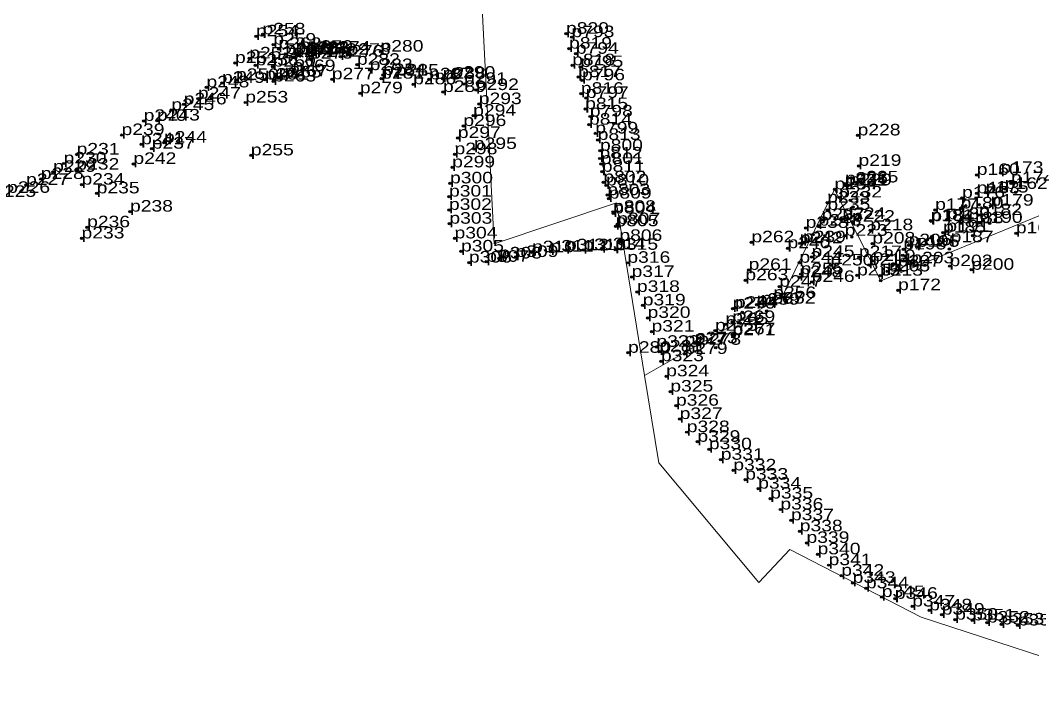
# Model space of a CAD drawing. Header units: metres. Extents: x 1 to 1819946, y -1 to 1851864.
# Drawn here: x 545236.6 to 545394.4, y 1837608.9 to 1837712 of the extents above; entities that cross this region are included whole.
import ezdxf

# ---------------------------------------------------------------- set-up
doc = ezdxf.new("R2010")
doc.units = ezdxf.units.M
doc.header["$LTSCALE"] = 0.72
doc.header["$PDMODE"] = 32
doc.header["$PDSIZE"] = 0.36
doc.layers.add('12', color=7, linetype='Continuous')
doc.layers.add('7', color=7, linetype='Continuous')
doc.layers.add('6', color=7, linetype='Continuous', lineweight=13)

msp = doc.modelspace()

# ---------------------------------------------------------------- linework, layer by layer
at = {"layer": '6'}
msp.add_line((545336.13, 1837643.01), (545333.91, 1837656.65), dxfattribs=at)
for points in [[(545464.71, 1837833.62), (545426.92, 1837865.49), (545420.48, 1837869.12), (545414.53, 1837870.17), (545411.28, 1837869.91), (545408.07, 1837867.99), (545407.23, 1837865.14), (545308.6, 1837713.91), (545310.47, 1837677.14), (545329.53, 1837683.54), (545333.91, 1837656.65)], [(545333.91, 1837656.65), (545355.37, 1837668.89), (545363.52, 1837685.65), (545370.73, 1837671.4), (545429.16, 1837695.42), (545434.66, 1837703.13), (545439.16, 1837704.39), (545441.27, 1837747.41), (545489.32, 1837797.45)], [(545407.98, 1837608.87), (545377.05, 1837618.94), (545356.57, 1837629.5), (545351.73, 1837624.37), (545336.13, 1837643.01)]]:
    msp.add_lwpolyline(points, dxfattribs=at)
at = {"layer": '7'}
for p in [(545273.3, 1837709.51), (545274.33, 1837709.82), (545321.65, 1837709.92), (545322.51, 1837709.39), (545276.01, 1837708.23), (545276.82, 1837707.55), (545292.73, 1837707.14), (545322.13, 1837707.61), (545272.26, 1837706.07), (545277.88, 1837706.77), (545279.14, 1837706.3), (545279.48, 1837706.94), (545279.86, 1837706.72), (545281.19, 1837706.8), (545281.71, 1837707.11), (545281.74, 1837706.05), (545282.34, 1837706.64), (545284.46, 1837706.97), (545286.47, 1837706.37), (545287.61, 1837706.65), (545323.18, 1837706.8), (545270.04, 1837705.35), (545273.23, 1837705), (545275.93, 1837704.8), (545279.03, 1837704.1), (545289.05, 1837705.08), (545291.04, 1837704.25), (545322.62, 1837705), (545323.89, 1837704.73), (545270.19, 1837702.72), (545274.74, 1837702.77), (545276, 1837702.48), (545276.85, 1837703.11), (545277.78, 1837703.26), (545285.14, 1837702.82), (545292.85, 1837702.92), (545293.12, 1837703.48), (545295.13, 1837703.39), (545300.31, 1837702.81), (545302.44, 1837702.91), (545303.94, 1837703.07), (545323.55, 1837703.16), (545324.16, 1837702.66), (545265.59, 1837701.56), (545268.02, 1837702.25), (545297.82, 1837702.04), (545302.47, 1837700.84), (545305.73, 1837702.11), (545307.6, 1837701.14), (545264.26, 1837699.81), (545289.51, 1837700.65), (545323.97, 1837700.56), (545324.75, 1837699.91), (545260.11, 1837698.01), (545262.04, 1837698.91), (545271.63, 1837699.2), (545308.06, 1837698.95), (545324.64, 1837698.17), (545255.8, 1837696.33), (545257.87, 1837696.39), (545307.18, 1837697.13), (545325.37, 1837697.02), (545305.65, 1837695.53), (545325.24, 1837695.75), (545252.35, 1837694.11), (545258.97, 1837692.94), (545304.78, 1837693.66), (545326.22, 1837694.37), (545326.59, 1837693.37), (545367.12, 1837694.07), (545255.41, 1837692.69), (545257.06, 1837692), (545307.29, 1837691.95), (545326.95, 1837691.68), (545245.35, 1837691.09), (545272.51, 1837690.95), (545304.27, 1837691.14), (545326.88, 1837690.47), (545241.68, 1837688.38), (545243.31, 1837689.69), (545245.3, 1837688.73), (545254.2, 1837689.62), (545303.9, 1837689.08), (545327.09, 1837689.61), (545327.24, 1837688.4), (545367.26, 1837689.31), (545389.41, 1837688.23), (545239.76, 1837687.28), (545327.49, 1837686.73), (545366.79, 1837686.74), (545385.7, 1837687.91), (545391.05, 1837686.61), (545237.46, 1837686.34), (545246.11, 1837686.39), (545248.47, 1837685.03), (545303.57, 1837686.59), (545327.9, 1837686.26), (545363.52, 1837685.65), (545365.11, 1837686.24), (545365.17, 1837686.55), (545365.78, 1837686.31), (545385.69, 1837685.04), (545387.09, 1837685.16), (545390.08, 1837685.73), (545391.76, 1837685.2), (545303.41, 1837684.53), (545328.08, 1837684.76), (545328.31, 1837684.22), (545362.39, 1837683.58), (545364.24, 1837684.39), (545365.99, 1837683.93), (545367.75, 1837684.82), (545383.41, 1837684.33), (545253.67, 1837682.19), (545303.4, 1837682.46), (545328.98, 1837682.15), (545329.01, 1837681.91), (545362.41, 1837682.45), (545366.38, 1837682.92), (545379.21, 1837682.45), (545383.18, 1837682.68), (545383.99, 1837683.09), (545386.03, 1837683.29), (545387.87, 1837683.11), (545303.47, 1837680.3), (545361.5, 1837680.89), (545364.73, 1837681.04), (545366.24, 1837680.61), (545378.5, 1837680.76), (545378.61, 1837680.69), (545381.06, 1837680.99), (545383.19, 1837680.36), (545386.05, 1837681.64), (545386.16, 1837680.43), (545387.71, 1837680.34), (545246.98, 1837679.74), (545329.38, 1837679.91), (545329.65, 1837680.23), (545359.02, 1837679.65), (545361.02, 1837680), (545369.1, 1837679.28), (545380.45, 1837678.92), (545380.96, 1837679.09), (545385.04, 1837679.14), (545391.8, 1837678.81), (545246.11, 1837678), (545304.27, 1837678.01), (545329.97, 1837677.62), (545350.56, 1837677.4), (545358.11, 1837677.25), (545358.6, 1837677.41), (545360.16, 1837678.57), (545362.01, 1837678.44), (545365.11, 1837678.42), (545366.22, 1837678.22), (545369.42, 1837677.21), (545378.02, 1837677.79), (545378.72, 1837678.34), (545381.63, 1837677.41), (545385.06, 1837678.42), (545305.29, 1837675.97), (545316.36, 1837675.85), (545319.24, 1837675.96), (545321.65, 1837676.15), (545324.36, 1837676.18), (545327.28, 1837676.32), (545329.32, 1837676.23), (545356.19, 1837676.48), (545374.26, 1837676.29), (545375.07, 1837676.94), (545376.32, 1837676.7), (545379.99, 1837676.96), (545381.44, 1837676.34), (545306.51, 1837674.24), (545309.22, 1837674.37), (545311.21, 1837674.88), (545313.78, 1837675.11), (545331.22, 1837674.2), (545358.05, 1837674.21), (545359.94, 1837675.13), (545367.32, 1837675.09), (545369.45, 1837674.48), (545371.88, 1837675.34), (545372.4, 1837675.42), (545374.16, 1837675.35), (545374.54, 1837675.29), (545375.5, 1837674.12), (545375.78, 1837674.66), (545375.81, 1837674.11), (545350.13, 1837673.1), (545358.23, 1837672.43), (545362.89, 1837673.79), (545368.87, 1837673.88), (545371.73, 1837672.86), (545373.39, 1837673.62), (545373.81, 1837673.04), (545381.45, 1837673.68), (545384.85, 1837673.11), (545331.89, 1837671.99), (545349.62, 1837671.48), (545358.03, 1837671.96), (545359.97, 1837671.21), (545367.04, 1837672.23), (545370.62, 1837672.2), (545370.73, 1837671.4), (545332.71, 1837669.66), (545354.92, 1837670.46), (545373.43, 1837669.93), (545351.38, 1837667.67), (545352.07, 1837667.82), (545353.86, 1837667.84), (545353.97, 1837668.7), (545355.37, 1837668.89), (545355.76, 1837668.47), (545333.62, 1837667.56), (545347.63, 1837667.06), (545348, 1837667.18), (545349.14, 1837666.48), (545352.96, 1837666.67), (545334.37, 1837665.61), (545346.5, 1837664.62), (545347.58, 1837664.95), (545348.86, 1837664.76), (545350.23, 1837665.86), (545351.43, 1837664.92), (545351.51, 1837665.48), (545334.99, 1837663.47), (545344.88, 1837663.6), (545347.61, 1837663.06), (545340.14, 1837661.43), (545341.73, 1837661.66), (545342.21, 1837662.42), (545342.27, 1837661.42), (545345.56, 1837662.01), (545347.63, 1837662.91), (545331.33, 1837660.17), (545335.75, 1837661.09), (545336.19, 1837660.35), (545340.13, 1837659.99), (545344.99, 1837660.96), (545336.47, 1837658.86), (545337.27, 1837656.5), (545337.92, 1837654.12), (545338.8, 1837651.92), (545339.38, 1837649.84), (545340.47, 1837647.79), (545342.14, 1837646.29), (545343.93, 1837645.13), (545345.79, 1837643.49), (545347.74, 1837641.83), (545349.61, 1837640.39), (545351.62, 1837638.98), (545353.49, 1837637.44), (545355.08, 1837635.73), (545356.73, 1837634.05), (545358.1, 1837632.33), (545359.15, 1837630.51), (545360.88, 1837628.74), (545362.6, 1837627.05), (545364.57, 1837625.39), (545366.35, 1837624.29), (545368.42, 1837623.45), (545370.89, 1837622.08), (545372.93, 1837621.81), (545375.64, 1837620.61), (545378.29, 1837620), (545380.24, 1837619.34), (545382.33, 1837618.55), (545384.99, 1837618.44), (545387.28, 1837618.09), (545389.54, 1837617.81), (545392.09, 1837617.65)]:
    msp.add_point(p, dxfattribs=at)

# ---------------------------------------------------------------- texts
at = {"layer": '12', "width": 1.25}
for s, p in [('p254', (545273.3, 1837709.51)), ('p258', (545274.33, 1837709.82)), ('p820', (545321.65, 1837709.92)), ('p793', (545322.51, 1837709.39)), ('p259', (545276.01, 1837708.23)), ('p262', (545276.82, 1837707.56)), ('p270', (545281.71, 1837707.11)), ('p280', (545292.73, 1837707.14)), ('p819', (545322.13, 1837707.6)), ('p252', (545272.26, 1837706.07)), ('p264', (545277.88, 1837706.77)), ('p271', (545279.14, 1837706.3)), ('p273', (545279.48, 1837706.94)), ('p266', (545279.86, 1837706.72)), ('p268', (545281.19, 1837706.8)), ('p275', (545281.74, 1837706.05)), ('p272', (545282.34, 1837706.64)), ('p274', (545284.46, 1837706.97)), ('p276', (545286.47, 1837706.37)), ('p278', (545287.6, 1837706.65)), ('p794', (545323.18, 1837706.8)), ('p251', (545270.04, 1837705.36)), ('p256', (545273.24, 1837705)), ('p260', (545275.93, 1837704.8)), ('p269', (545279.02, 1837704.1)), ('p282', (545289.05, 1837705.08)), ('p283', (545291.04, 1837704.25)), ('p818', (545322.62, 1837705)), ('p795', (545323.89, 1837704.73)), ('p250', (545270.19, 1837702.72)), ('p261', (545274.74, 1837702.77)), ('p263', (545276, 1837702.48)), ('p265', (545276.85, 1837703.1)), ('p267', (545277.78, 1837703.26)), ('p277', (545285.14, 1837702.82)), ('p281', (545292.85, 1837702.92)), ('p284', (545293.12, 1837703.48)), ('p285', (545295.13, 1837703.39)), ('p287', (545300.31, 1837702.81)), ('p288', (545302.44, 1837702.91)), ('p290', (545303.94, 1837703.07)), ('p817', (545323.55, 1837703.16)), ('p796', (545324.16, 1837702.66)), ('p248', (545265.59, 1837701.56)), ('p249', (545268.02, 1837702.25)), ('p286', (545297.82, 1837702.04)), ('p289', (545302.47, 1837700.84)), ('p291', (545305.73, 1837702.11)), ('p292', (545307.6, 1837701.14)), ('p247', (545264.26, 1837699.8)), ('p253', (545271.64, 1837699.2)), ('p279', (545289.51, 1837700.64)), ('p816', (545323.97, 1837700.56)), ('p797', (545324.74, 1837699.91)), ('p245', (545260.11, 1837698.01)), ('p246', (545262.04, 1837698.91)), ('p293', (545308.06, 1837698.95)), ('p815', (545324.64, 1837698.17)), ('p240', (545255.8, 1837696.33)), ('p243', (545257.87, 1837696.39)), ('p294', (545307.18, 1837697.13)), ('p798', (545325.37, 1837697.02)), ('p296', (545305.65, 1837695.53)), ('p814', (545325.24, 1837695.75)), ('p239', (545252.35, 1837694.12)), ('p244', (545258.96, 1837692.94)), ('p297', (545304.78, 1837693.66)), ('p799', (545326.22, 1837694.37)), ('p813', (545326.59, 1837693.37)), ('p228', (545367.12, 1837694.07)), ('p228', (545367.12, 1837694.07)), ('p241', (545255.41, 1837692.69)), ('p237', (545257.06, 1837692)), ('p295', (545307.29, 1837691.95)), ('p800', (545326.95, 1837691.68)), ('p231', (545245.34, 1837691.09)), ('p255', (545272.51, 1837690.95)), ('p298', (545304.27, 1837691.14)), ('p812', (545326.88, 1837690.47)), ('p229', (545241.68, 1837688.38)), ('p230', (545243.31, 1837689.69)), ('p232', (545245.3, 1837688.73)), ('p242', (545254.2, 1837689.62)), ('p299', (545303.9, 1837689.08)), ('p801', (545327.09, 1837689.61)), ('p811', (545327.24, 1837688.4)), ('p219', (545367.26, 1837689.32)), ('p219', (545367.26, 1837689.32)), ('p173', (545389.41, 1837688.23)), ('p173', (545389.41, 1837688.23)), ('p228', (545239.76, 1837687.28)), ('p300', (545303.57, 1837686.59)), ('p802', (545327.49, 1837686.74)), ('p236', (545365.17, 1837686.55)), ('p236', (545365.17, 1837686.55)), ('p225', (545366.78, 1837686.74)), ('p225', (545366.78, 1837686.74)), ('p160', (545385.7, 1837687.91)), ('p160', (545385.7, 1837687.91)), ('p174', (545391.05, 1837686.62)), ('p174', (545391.05, 1837686.62)), ('p226', (545234.51, 1837685.11)), ('p227', (545237.46, 1837686.34)), ('p234', (545246.11, 1837686.39)), ('p235', (545248.47, 1837685.03)), ('p810', (545327.9, 1837686.26)), ('p234', (545363.52, 1837685.65)), ('p234', (545363.52, 1837685.65)), ('p231', (545365.12, 1837686.24)), ('p231', (545365.12, 1837686.24)), ('p229', (545365.78, 1837686.31)), ('p229', (545365.78, 1837686.31)), ('p163', (545385.69, 1837685.04)), ('p163', (545385.69, 1837685.04)), ('p175', (545387.08, 1837685.16)), ('p175', (545387.08, 1837685.16)), ('p162', (545390.08, 1837685.73)), ('p162', (545390.08, 1837685.73)), ('p166', (545391.76, 1837685.2)), ('p166', (545391.76, 1837685.2)), ('p225', (545232.34, 1837684.48)), ('p301', (545303.41, 1837684.53)), ('p803', (545328.08, 1837684.76)), ('p809', (545328.31, 1837684.22)), ('p233', (545362.38, 1837683.58)), ('p233', (545362.38, 1837683.58)), ('p232', (545364.24, 1837684.39)), ('p232', (545364.24, 1837684.39)), ('p230', (545365.99, 1837683.94)), ('p230', (545365.99, 1837683.94)), ('p227', (545367.75, 1837684.82)), ('p227', (545367.75, 1837684.82)), ('p176', (545383.41, 1837684.33)), ('p176', (545383.41, 1837684.33)), ('p238', (545253.67, 1837682.19)), ('p302', (545303.4, 1837682.46)), ('p808', (545328.98, 1837682.15)), ('p804', (545329.02, 1837681.91)), ('p235', (545362.41, 1837682.45)), ('p235', (545362.41, 1837682.45)), ('p226', (545366.38, 1837682.92)), ('p226', (545366.38, 1837682.92)), ('p177', (545379.21, 1837682.45)), ('p177', (545379.21, 1837682.45)), ('p180', (545383.18, 1837682.68)), ('p180', (545383.18, 1837682.68)), ('p178', (545383.99, 1837683.08)), ('p178', (545383.99, 1837683.08)), ('p171', (545386.03, 1837683.29)), ('p171', (545386.03, 1837683.29)), ('p179', (545387.87, 1837683.11)), ('p179', (545387.87, 1837683.11)), ('p303', (545303.47, 1837680.3)), ('p807', (545329.65, 1837680.23)), ('p237', (545361.5, 1837680.89)), ('p237', (545361.5, 1837680.89)), ('p224', (545364.74, 1837681.04)), ('p224', (545364.74, 1837681.04)), ('p222', (545366.24, 1837680.61)), ('p222', (545366.24, 1837680.61)), ('p181', (545378.5, 1837680.76)), ('p181', (545378.5, 1837680.76)), ('p184', (545378.61, 1837680.69)), ('p184', (545378.61, 1837680.69)), ('p189', (545381.06, 1837681)), ('p189', (545381.06, 1837681)), ('p188', (545383.19, 1837680.36)), ('p188', (545383.19, 1837680.36)), ('p182', (545386.05, 1837681.64)), ('p182', (545386.05, 1837681.64)), ('p190', (545386.16, 1837680.43)), ('p190', (545386.16, 1837680.43)), ('p183', (545387.71, 1837680.34)), ('p183', (545387.71, 1837680.34)), ('p236', (545246.98, 1837679.74)), ('p805', (545329.38, 1837679.91)), ('p238', (545359.02, 1837679.65)), ('p238', (545359.02, 1837679.65)), ('p243', (545361.02, 1837680)), ('p243', (545361.02, 1837680)), ('p218', (545369.1, 1837679.28)), ('p218', (545369.1, 1837679.28)), ('p185', (545380.45, 1837678.92)), ('p185', (545380.45, 1837678.92)), ('p191', (545380.96, 1837679.09)), ('p191', (545380.96, 1837679.09)), ('p170', (545385.04, 1837679.14)), ('p170', (545385.04, 1837679.14)), ('p161', (545391.8, 1837678.81)), ('p161', (545391.8, 1837678.81)), ('p233', (545246.11, 1837678)), ('p304', (545304.27, 1837678.01)), ('p806', (545329.98, 1837677.62)), ('p262', (545350.56, 1837677.4)), ('p262', (545350.56, 1837677.4)), ('p242', (545358.11, 1837677.25)), ('p242', (545358.11, 1837677.25)), ('p239', (545358.6, 1837677.41)), ('p239', (545358.6, 1837677.41)), ('p241', (545360.16, 1837678.57)), ('p241', (545360.16, 1837678.57)), ('p221', (545362.01, 1837678.44)), ('p221', (545362.01, 1837678.44)), ('p223', (545365.12, 1837678.42)), ('p223', (545365.12, 1837678.42)), ('p220', (545366.22, 1837678.22)), ('p220', (545366.22, 1837678.22)), ('p208', (545369.42, 1837677.21)), ('p208', (545369.42, 1837677.21)), ('p194', (545378.02, 1837677.79)), ('p194', (545378.02, 1837677.79)), ('p192', (545378.72, 1837678.34)), ('p192', (545378.72, 1837678.34)), ('p187', (545381.63, 1837677.41)), ('p187', (545381.63, 1837677.41)), ('p186', (545385.06, 1837678.42)), ('p186', (545385.06, 1837678.42)), ('p305', (545305.28, 1837675.97)), ('p310', (545316.36, 1837675.85)), ('p311', (545319.24, 1837675.96)), ('p312', (545321.65, 1837676.15)), ('p313', (545324.36, 1837676.18)), ('p314', (545327.28, 1837676.32)), ('p315', (545329.32, 1837676.23)), ('p240', (545356.19, 1837676.48)), ('p240', (545356.19, 1837676.48)), ('p198', (545374.26, 1837676.29)), ('p198', (545374.26, 1837676.29)), ('p206', (545375.07, 1837676.94)), ('p206', (545375.07, 1837676.94)), ('p195', (545376.32, 1837676.7)), ('p195', (545376.32, 1837676.7)), ('p216', (545379.99, 1837676.96)), ('p216', (545379.99, 1837676.96)), ('p193', (545381.44, 1837676.34)), ('p193', (545381.44, 1837676.34)), ('p306', (545306.51, 1837674.24)), ('p307', (545309.22, 1837674.36)), ('p308', (545311.21, 1837674.88)), ('p309', (545313.78, 1837675.11)), ('p316', (545331.22, 1837674.2)), ('p244', (545358.05, 1837674.21)), ('p244', (545358.05, 1837674.21)), ('p245', (545359.94, 1837675.13)), ('p245', (545359.94, 1837675.13)), ('p217', (545367.32, 1837675.09)), ('p217', (545367.32, 1837675.09)), ('p210', (545369.45, 1837674.48)), ('p210', (545369.45, 1837674.48)), ('p209', (545371.88, 1837675.34)), ('p209', (545371.88, 1837675.34)), ('p197', (545372.4, 1837675.42)), ('p197', (545372.4, 1837675.42)), ('p212', (545374.16, 1837675.35)), ('p212', (545374.16, 1837675.35)), ('p196', (545374.54, 1837675.29)), ('p196', (545374.54, 1837675.29)), ('p203', (545375.5, 1837674.12)), ('p203', (545375.5, 1837674.12)), ('p199', (545375.78, 1837674.66)), ('p199', (545375.78, 1837674.66)), ('p201', (545375.81, 1837674.11)), ('p201', (545375.81, 1837674.11)), ('p261', (545350.13, 1837673.1)), ('p261', (545350.13, 1837673.1)), ('p255', (545358.23, 1837672.43)), ('p255', (545358.23, 1837672.43)), ('p250', (545362.89, 1837673.79)), ('p250', (545362.89, 1837673.79)), ('p214', (545368.87, 1837673.88)), ('p214', (545368.87, 1837673.88)), ('p205', (545371.73, 1837672.86)), ('p205', (545371.73, 1837672.86)), ('p207', (545373.39, 1837673.62)), ('p207', (545373.39, 1837673.62)), ('p204', (545373.81, 1837673.04)), ('p204', (545373.81, 1837673.04)), ('p202', (545381.45, 1837673.68)), ('p202', (545381.45, 1837673.68)), ('p200', (545384.85, 1837673.11)), ('p200', (545384.85, 1837673.11)), ('p317', (545331.88, 1837671.99)), ('p263', (545349.62, 1837671.48)), ('p263', (545349.62, 1837671.48)), ('p248', (545358.03, 1837671.96)), ('p248', (545358.03, 1837671.96)), ('p246', (545359.96, 1837671.22)), ('p246', (545359.96, 1837671.22)), ('p215', (545367.04, 1837672.23)), ('p215', (545367.04, 1837672.23)), ('p213', (545370.62, 1837672.2)), ('p213', (545370.62, 1837672.2)), ('p211', (545370.73, 1837671.4)), ('p211', (545370.73, 1837671.4)), ('p318', (545332.71, 1837669.66)), ('p247', (545354.92, 1837670.46)), ('p247', (545354.92, 1837670.46)), ('p172', (545373.43, 1837669.93)), ('p172', (545373.43, 1837669.93)), ('p259', (545351.38, 1837667.67)), ('p259', (545351.38, 1837667.67)), ('p257', (545352.07, 1837667.82)), ('p257', (545352.07, 1837667.82)), ('p252', (545353.86, 1837667.84)), ('p252', (545353.86, 1837667.84)), ('p256', (545353.97, 1837668.7)), ('p256', (545353.97, 1837668.7)), ('p249', (545355.37, 1837668.89)), ('p249', (545355.37, 1837668.89)), ('p251', (545355.76, 1837668.47)), ('p251', (545355.76, 1837668.47)), ('p319', (545333.62, 1837667.56)), ('p270', (545347.63, 1837667.06)), ('p270', (545347.63, 1837667.06)), ('p264', (545348, 1837667.18)), ('p264', (545348, 1837667.18)), ('p266', (545349.14, 1837666.48)), ('p266', (545349.14, 1837666.48)), ('p254', (545352.96, 1837666.67)), ('p254', (545352.96, 1837666.67)), ('p320', (545334.37, 1837665.61)), ('p265', (545346.5, 1837664.62)), ('p265', (545346.5, 1837664.62)), ('p269', (545347.58, 1837664.95)), ('p269', (545347.58, 1837664.95)), ('p260', (545348.86, 1837664.76)), ('p260', (545348.86, 1837664.76)), ('p268', (545350.23, 1837665.86)), ('p268', (545350.23, 1837665.86)), ('p253', (545351.43, 1837664.92)), ('p253', (545351.43, 1837664.92)), ('p258', (545351.51, 1837665.48)), ('p258', (545351.51, 1837665.48)), ('p321', (545334.99, 1837663.47)), ('p275', (545344.88, 1837663.6)), ('p275', (545344.88, 1837663.6)), ('p267', (545347.61, 1837663.06)), ('p267', (545347.61, 1837663.06)), ('p271', (545347.63, 1837662.91)), ('p271', (545347.63, 1837662.91)), ('p277', (545340.14, 1837661.44)), ('p277', (545340.14, 1837661.44)), ('p273', (545341.73, 1837661.66)), ('p273', (545341.73, 1837661.66)), ('p276', (545342.21, 1837662.42)), ('p276', (545342.21, 1837662.42)), ('p278', (545342.27, 1837661.42)), ('p278', (545342.27, 1837661.42)), ('p272', (545345.56, 1837662.01)), ('p272', (545345.56, 1837662.01)), ('p280', (545331.33, 1837660.17)), ('p280', (545331.33, 1837660.17)), ('p322', (545335.75, 1837661.1)), ('p281', (545336.19, 1837660.35)), ('p281', (545336.19, 1837660.35)), ('p279', (545340.14, 1837659.99)), ('p279', (545340.14, 1837659.99)), ('p274', (545344.98, 1837660.96)), ('p274', (545344.98, 1837660.96)), ('p323', (545336.46, 1837658.86)), ('p324', (545337.27, 1837656.5)), ('p325', (545337.92, 1837654.12)), ('p326', (545338.8, 1837651.92)), ('p327', (545339.38, 1837649.84)), ('p328', (545340.48, 1837647.79)), ('p329', (545342.14, 1837646.29)), ('p330', (545343.93, 1837645.13)), ('p331', (545345.79, 1837643.49)), ('p332', (545347.74, 1837641.83)), ('p333', (545349.6, 1837640.39)), ('p334', (545351.62, 1837638.98)), ('p335', (545353.49, 1837637.44)), ('p336', (545355.08, 1837635.73)), ('p337', (545356.73, 1837634.05)), ('p338', (545358.1, 1837632.33)), ('p339', (545359.15, 1837630.52)), ('p340', (545360.88, 1837628.74)), ('p341', (545362.6, 1837627.05)), ('p342', (545364.57, 1837625.4)), ('p343', (545366.35, 1837624.29)), ('p344', (545368.42, 1837623.45)), ('p345', (545370.89, 1837622.08)), ('p346', (545372.93, 1837621.81)), ('p347', (545375.64, 1837620.61)), ('p348', (545378.29, 1837620)), ('p349', (545380.24, 1837619.34)), ('p350', (545382.33, 1837618.55)), ('p351', (545384.99, 1837618.44)), ('p352', (545387.28, 1837618.1)), ('p353', (545389.54, 1837617.8)), ('p354', (545392.09, 1837617.65))]:
    msp.add_text(s, height=1.8, dxfattribs=at).set_placement(p)

doc.saveas('drawing.dxf')
